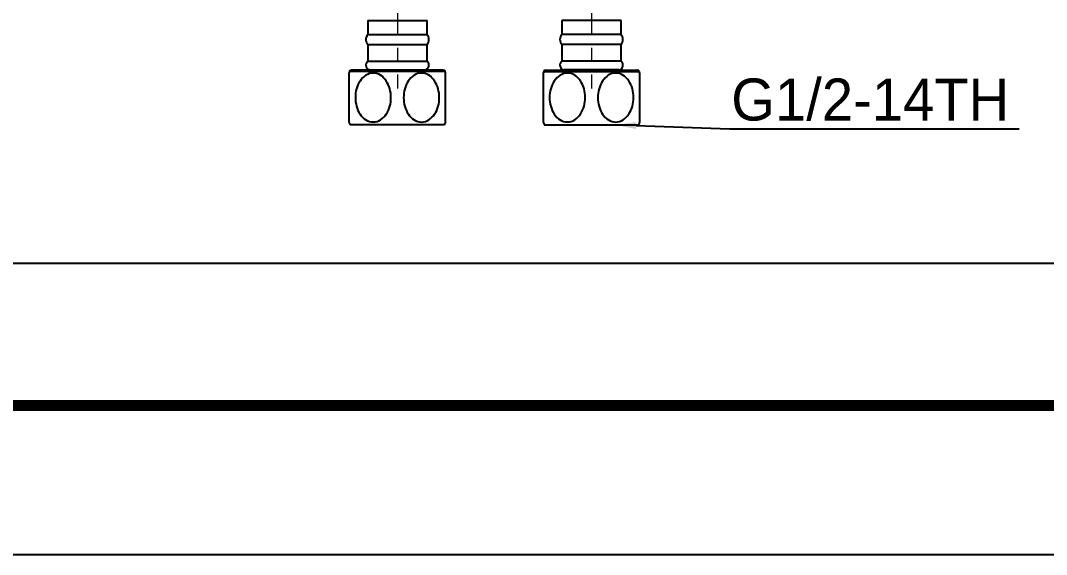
# Model space of a CAD drawing. Extents: x 0 to 1128, y 0 to 827.
# Drawn here: x 648.4 to 892.6, y 0 to 127 of the extents above; entities that cross this region are included whole.
import ezdxf
from ezdxf import colors
from ezdxf.entities.mleader import LeaderData, LeaderLine
from ezdxf.math import Vec2, Vec3

# ---------------------------------------------------------------- set-up
doc = ezdxf.new("R2010")
doc.units = 0
doc.header["$LTSCALE"] = 10
doc.header["$MEASUREMENT"] = 0
doc.linetypes.add('CENTER2', pattern=[28.575, 19.05, -3.175, 3.175, -3.175])
doc.layers.get('0').update_dxf_attribs({"linetype": 'CONTINUOUS'})
doc.layers.add('1', color=7, linetype='CONTINUOUS')
doc.layers.add('Cneter', color=1, linetype='CENTER2', lineweight=13)
doc.styles.get("Standard").update_dxf_attribs({"font": 'GulimChe.ttf'})

msp = doc.modelspace()

# ---------------------------------------------------------------- linework, layer by layer
at = {"color": 5}
msp.add_line((18.14, 69.28), (926.74, 69.28), dxfattribs=at)
at = {"ltscale": 0.5}
msp.add_lwpolyline([(0, 0), (1128.4, 0), (1128.4, 826.8), (0, 826.8)], close=True, dxfattribs=at)
at = {"color": 5, "linetype": 'ByBlock', "lineweight": 200, "const_width": 2.6}
msp.add_lwpolyline([(18.14, 35.4), (1110.14, 35.4), (1110.14, 807.6), (18.14, 807.6)], close=True, dxfattribs=at)
at = {"layer": '1', "color": 7, "linetype": 'Continuous'}
for p, q in [((731.06, 126.95), (731.06, 123.62)), ((731.06, 126.95), (745.2, 126.95)), ((745.2, 123.62), (745.2, 126.95)), ((777.25, 126.95), (777.25, 123.62)), ((791.39, 126.95), (777.25, 126.95)), ((791.39, 123.62), (791.39, 126.95)), ((731.06, 123.62), (745.2, 123.62)), ((791.39, 123.62), (777.25, 123.62)), ((731.06, 121.24), (731.06, 117.27)), ((731.06, 121.24), (745.2, 121.24)), ((745.2, 117.27), (745.2, 121.24)), ((777.25, 121.24), (777.25, 117.27)), ((791.39, 121.24), (777.25, 121.24)), ((791.39, 117.27), (791.39, 121.24)), ((731.06, 117.27), (745.2, 117.27)), ((791.39, 117.27), (777.25, 117.27)), ((749.49, 114.82), (726.74, 114.82)), ((738.11, 115.15), (727.2, 115.15)), ((731.63, 115.2), (744.63, 115.2)), ((749.02, 115.15), (738.11, 115.15)), ((772.96, 114.82), (795.72, 114.82)), ((773.43, 115.15), (784.34, 115.15)), ((790.82, 115.2), (777.82, 115.2)), ((784.34, 115.15), (795.25, 115.15)), ((738.11, 102.15), (726.86, 102.15)), ((749.36, 102.15), (738.11, 102.15)), ((773.09, 102.15), (784.34, 102.15)), ((784.34, 102.15), (795.59, 102.15))]:
    msp.add_line(p, q, dxfattribs=at)
for centre, radius, start, end in [((732.48, 122.43), 1.85, 139.994, 220.006), ((743.78, 122.43), 1.85, 319.994, 40.006), ((778.67, 122.43), 1.85, 139.994, 220.006), ((789.97, 122.43), 1.85, 319.994, 40.006), ((731.8, 116.36), 1.17, 129.0931, 261.5151), ((744.46, 116.36), 1.17, 278.4849, 50.9069), ((777.99, 116.36), 1.17, 129.0931, 261.5151), ((790.65, 116.36), 1.17, 278.4849, 50.9069), ((743.14, 108.65), 17.53, 159.3657, 160.6857), ((727.2, 114.65), 0.5, 90, 159.3657), ((749.02, 114.65), 0.5, 20.6343, 90), ((733.09, 108.65), 17.53, 19.3096, 20.6343), ((789.37, 108.65), 17.53, 159.3657, 160.6857), ((773.43, 114.65), 0.5, 90, 159.3657), ((795.25, 114.65), 0.5, 20.6343, 90), ((779.31, 108.65), 17.53, 19.3096, 20.6343), ((743.14, 108.65), 17.53, 199.4422, 201.7699), ((733.09, 108.65), 17.53, 338.2301, 340.5504), ((789.37, 108.65), 17.53, 199.4422, 201.7699), ((779.31, 108.65), 17.53, 338.2301, 340.5504)]:
    msp.add_arc(centre, radius, start, end, dxfattribs=at)
for points, knots in [([(726.61, 114.48), (726.61, 114.49), (726.61, 113.71), (726.61, 111.47), (726.61, 110.05), (726.61, 107.25), (726.61, 105.83), (726.61, 103.6), (726.61, 102.81), (726.61, 102.81)], [0, 0, 0, 0, 0.249926, 0.249926, 0.499951, 0.499951, 0.749975, 0.749975, 1, 1, 1, 1]), ([(728.56, 106.08), (728.09, 107.39), (728, 108.84), (728.55, 111.58), (729.21, 112.85), (731.21, 114.48), (732.55, 114.7), (734.81, 113.67), (735.69, 112.53), (736.63, 109.93), (736.73, 108.45), (736.17, 105.73), (735.51, 104.44), (733.52, 102.82), (732.18, 102.59), (729.89, 103.63), (729.02, 104.77), (728.56, 106.08)], [0, 0, 0, 0, 0.125, 0.125, 0.25, 0.25, 0.375, 0.375, 0.5, 0.5, 0.625, 0.625, 0.75, 0.75, 0.875, 0.875, 1, 1, 1, 1]), ([(747.67, 106.08), (747.2, 104.78), (746.34, 103.65), (744.09, 102.59), (742.75, 102.8), (740.73, 104.41), (740.06, 105.7), (739.5, 108.42), (739.59, 109.91), (740.51, 112.49), (741.38, 113.64), (743.62, 114.7), (744.98, 114.49), (746.99, 112.89), (747.66, 111.61), (748.23, 108.84), (748.14, 107.39), (747.67, 106.08)], [0, 0, 0, 0, 0.125, 0.125, 0.25, 0.25, 0.375, 0.375, 0.5, 0.5, 0.625, 0.625, 0.75, 0.75, 0.875, 0.875, 1, 1, 1, 1]), ([(749.61, 102.81), (749.61, 102.81), (749.61, 103.59), (749.61, 105.82), (749.61, 107.23), (749.61, 110.05), (749.61, 111.46), (749.61, 113.68), (749.61, 114.48), (749.61, 114.48), (749.61, 114.48), (749.61, 114.48)], [0, 0, 0, 0, 0.24996, 0.24996, 0.499921, 0.499921, 0.749881, 0.749881, 0.999842, 0.999842, 1, 1, 1, 1]), ([(772.84, 114.48), (772.84, 114.49), (772.84, 113.71), (772.84, 111.47), (772.84, 110.05), (772.84, 107.25), (772.84, 105.83), (772.84, 103.6), (772.84, 102.81), (772.84, 102.81)], [0, 0, 0, 0, 0.249926, 0.249926, 0.499951, 0.499951, 0.749975, 0.749975, 1, 1, 1, 1]), ([(774.78, 106.08), (774.31, 107.39), (774.22, 108.84), (774.78, 111.58), (775.44, 112.85), (777.44, 114.48), (778.78, 114.7), (781.04, 113.67), (781.92, 112.53), (782.86, 109.93), (782.95, 108.45), (782.4, 105.73), (781.74, 104.44), (779.75, 102.82), (778.4, 102.59), (776.12, 103.63), (775.25, 104.77), (774.78, 106.08)], [0, 0, 0, 0, 0.125, 0.125, 0.25, 0.25, 0.375, 0.375, 0.5, 0.5, 0.625, 0.625, 0.75, 0.75, 0.875, 0.875, 1, 1, 1, 1]), ([(793.9, 106.08), (793.43, 104.78), (792.57, 103.65), (790.32, 102.59), (788.98, 102.8), (786.96, 104.41), (786.29, 105.7), (785.73, 108.42), (785.82, 109.91), (786.74, 112.49), (787.61, 113.64), (789.85, 114.7), (791.21, 114.49), (793.21, 112.89), (793.89, 111.61), (794.46, 108.84), (794.37, 107.39), (793.9, 106.08)], [0, 0, 0, 0, 0.125, 0.125, 0.25, 0.25, 0.375, 0.375, 0.5, 0.5, 0.625, 0.625, 0.75, 0.75, 0.875, 0.875, 1, 1, 1, 1]), ([(795.84, 102.81), (795.84, 102.81), (795.84, 103.59), (795.84, 105.82), (795.84, 107.23), (795.84, 110.05), (795.84, 111.46), (795.84, 113.68), (795.84, 114.48), (795.84, 114.48), (795.84, 114.48), (795.84, 114.48)], [0, 0, 0, 0, 0.24996, 0.24996, 0.499921, 0.499921, 0.749881, 0.749881, 0.999842, 0.999842, 1, 1, 1, 1])]:
    msp.add_open_spline(points, degree=3, knots=knots, dxfattribs=at)
at = {"layer": 'Cneter', "color": 1, "lineweight": 5, "ltscale": 0.1}
for points in [[(738.13, 142.7), (738.13, 137.7), (738.13, 110.77)], [(784.32, 142.7), (784.32, 137.7), (784.32, 110.77)]]:
    msp.add_open_spline(points, degree=1, knots=[0, 0, 0.156596, 1, 1], dxfattribs=at)

# ---------------------------------------------------------------- leaders
at = {"ltscale": 0.5}
ml = msp.add_multileader_mtext('Standard', dxfattribs=at)
ml.set_content('{\\f나눔고딕|b0|i0|c129|p50;G1/2-14TH}', color=256)
ml.set_leader_properties(color=5)
ml.build(insert=Vec2(0, 0))
ml.multileader.update_dxf_attribs({"text_left_attachment_type": 6, "text_right_attachment_type": 6, "dogleg_length": 0.36, "arrow_head_size": 5})
ctx = ml.context
ctx.base_point, ctx.char_height, ctx.arrow_head_size, ctx.landing_gap_size, ctx.plane_origin = Vec3(817.49, 101.17), 10, 5, 0.09, Vec3(789.96, 102.15)
ctx.left_attachment, ctx.right_attachment = 6, 6
notes = []
notes.append((ctx, [(0, (1, 1, 0), (817.13, 101.17), (1, 0), 0.36, [(0, [(789.96, 102.15)], 0, [])])]))
ctx.mtext.insert, ctx.mtext.flow_direction = Vec3(817.58, 113.17), 5
for ctx, leaders in notes:
    for number, flags, end, landing, length, lines in leaders:
        leader = LeaderData()
        leader.index, (leader.has_last_leader_line, leader.has_dogleg_vector, leader.attachment_direction) = number, flags
        leader.last_leader_point, leader.dogleg_vector, leader.dogleg_length = Vec3(end), Vec3(landing), length
        for number, points, colour, breaks in lines:
            line = LeaderLine()
            line.index, line.vertices, line.color, line.breaks = number, Vec3.list(points), colors.encode_raw_color(colour), breaks
            leader.lines.append(line)
        ctx.leaders.append(leader)

doc.saveas('drawing.dxf')
